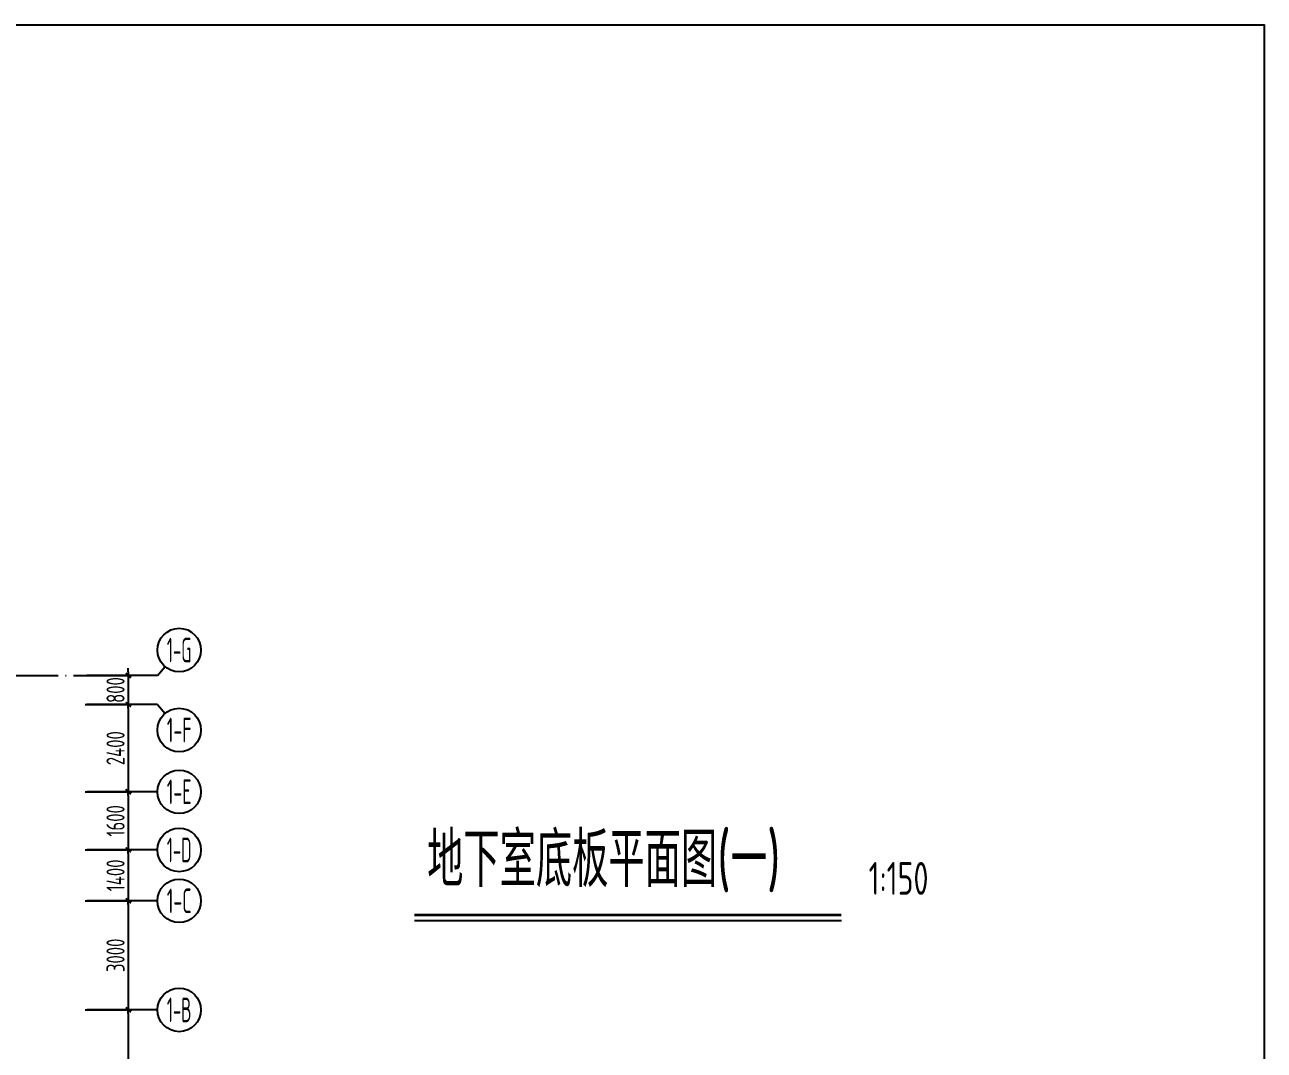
# Model space of a CAD drawing. Extents: x -57409 to 252654, y -8259 to 229119.
# Drawn here: x 218525 to 252632, y 200903 to 229119 of the extents above; entities that cross this region are included whole.
import ezdxf
from ezdxf.enums import TextEntityAlignment as Align

# ---------------------------------------------------------------- set-up
doc = ezdxf.new("R2010")
doc.units = 0
doc.header["$LTSCALE"] = 100
doc.header["$PDMODE"] = 35
doc.header["$PDSIZE"] = 200
doc.linetypes.add('DOTE', pattern=[2.42, 2, -0.2, 0.02, -0.2])
doc.layers.get('0').update_dxf_attribs({"linetype": 'CONTINUOUS'})
doc.layers.get('Defpoints').update_dxf_attribs({"linetype": 'CONTINUOUS'})
for name, color, linetype in [('B-TEXT', 3, 'CONTINUOUS'), ('dote', 253, 'DOTE'), ('Z-AXIS', 3, 'CONTINUOUS'), ('Z-TEXT', 2, 'CONTINUOUS')]:
    doc.layers.add(name, color=color, linetype=linetype)
doc.layers.add('mis', color=31, linetype='CONTINUOUS', plot=False)
doc.styles.add('_TCH_AXIS', font='tssdeng.shx', dxfattribs={"width": 0.7, "bigfont": 'tssdchn.shx'})
doc.styles.add('COMPLEX', font='tssdeng.shx', dxfattribs={"width": 0.7, "bigfont": 'tssdchn.shx'})
doc.styles.get("Standard").update_dxf_attribs({"font": 'tssdeng.shx', "width": 0.7, "bigfont": 'tssdchn.shx'})
doc.styles.add('TSSD_Dimension', font='tssdeng.shx', dxfattribs={"width": 0.7})
doc.dimstyles.new('TSSD_100_100$0', dxfattribs={"dimtxt": 300, "dimasz": 100, "dimexe": 100, "dimexo": 250, "dimgap": 100, "dimtad": 1, "dimdec": 0, "dimzin": 0, "dimdsep": 46, "dimtxsty": 'TSSD_Dimension', "dimblk": '_tsdbk', "dimblk1": '_tsdbk', "dimblk2": '_tsdbk', "dimsah": 1, "dimcen": 0, "dimdle": 100, "dimclrt": 7, "dimadec": 0, "dimazin": 0, "dimtfac": 1, "dimtdec": 0, "dimtix": 1, "dimtmove": 2, "dimatfit": 3, "dimldrblk": '_tsdbk', "dimfxl": 1, "dimtolj": 1, "dimtzin": 0, "dimarcsym": 0})

# ---------------------------------------------------------------- blocks, each defined once
blk = doc.blocks.new('_AXISO')
blk.add_circle((0, 0), 0.5)
at = {"layer": 'B-TEXT', "style": 'COMPLEX', "width": 1.450893}
blk.add_attdef('A', text='', height=0.56, dxfattribs=at).set_placement((0.249375, -0.28), (0.749375, -0.28), align=Align.FIT)
blk = doc.blocks.new('_tsdbk')
blk.add_line((-1, 0), (0, 0))
at = {"const_width": 0.5}
blk.add_lwpolyline([(-0.7, -0.7), (0.7, 0.7)], dxfattribs=at)
blk = doc.blocks.new('*D383')
at = {"layer": 'Defpoints', "color": 0}
for p in [(219967, 208013), (219938, 206413), (221372, 206413)]:
    blk.add_point(p, dxfattribs=at)
at = {"layer": 'Z-AXIS', "color": 0, "lineweight": -2}
for p, q in [((220217, 208013), (221472, 208013)), ((221372, 207913), (221372, 206513)), ((220188, 206413), (221472, 206413))]:
    blk.add_line(p, q, dxfattribs=at)
at = {"layer": 'Z-AXIS', "color": 0, "lineweight": -2, "xscale": 100, "yscale": 100, "zscale": 100}
for p, rotation in [((221372, 208013), 90), ((221372, 206413), 270)]:
    blk.add_blockref('_tsdbk', p, dxfattribs=dict(at, rotation=rotation))
at = {"layer": 'Z-AXIS', "color": 7, "insert": (221022, 207213), "char_height": 500, "attachment_point": 5, "rotation": 90, "style": 'TSSD_Dimension'}
blk.add_mtext('\\A1;1600', dxfattribs=at)
blk = doc.blocks.new('*D384')
at = {"layer": 'Defpoints', "color": 0}
for p in [(219938, 206413), (219938, 205013), (221372, 205013)]:
    blk.add_point(p, dxfattribs=at)
at = {"layer": 'Z-AXIS', "color": 0, "lineweight": -2}
for p, q in [((220188, 206413), (221472, 206413)), ((221372, 206313), (221372, 205113)), ((220188, 205013), (221472, 205013))]:
    blk.add_line(p, q, dxfattribs=at)
at = {"layer": 'Z-AXIS', "color": 0, "lineweight": -2, "xscale": 100, "yscale": 100, "zscale": 100}
for p, rotation in [((221372, 206413), 90), ((221372, 205013), 270)]:
    blk.add_blockref('_tsdbk', p, dxfattribs=dict(at, rotation=rotation))
at = {"layer": 'Z-AXIS', "color": 7, "insert": (221022, 205713), "char_height": 500, "attachment_point": 5, "rotation": 90, "style": 'TSSD_Dimension'}
blk.add_mtext('\\A1;1400', dxfattribs=at)
blk = doc.blocks.new('*D385')
at = {"layer": 'Defpoints', "color": 0}
for p in [(219938, 205013), (219938, 202013), (221372, 202013)]:
    blk.add_point(p, dxfattribs=at)
at = {"layer": 'Z-AXIS', "color": 0, "lineweight": -2}
for p, q in [((220188, 205013), (221472, 205013)), ((221372, 204913), (221372, 202113)), ((220188, 202013), (221472, 202013))]:
    blk.add_line(p, q, dxfattribs=at)
at = {"layer": 'Z-AXIS', "color": 0, "lineweight": -2, "xscale": 100, "yscale": 100, "zscale": 100}
for p, rotation in [((221372, 205013), 90), ((221372, 202013), 270)]:
    blk.add_blockref('_tsdbk', p, dxfattribs=dict(at, rotation=rotation))
at = {"layer": 'Z-AXIS', "color": 7, "insert": (221022, 203513), "char_height": 500, "attachment_point": 5, "rotation": 90, "style": 'TSSD_Dimension'}
blk.add_mtext('\\A1;3000', dxfattribs=at)
blk = doc.blocks.new('*D386')
at = {"layer": 'Defpoints', "color": 0}
for p in [(219938, 202013), (219938, 196913), (221372, 196913)]:
    blk.add_point(p, dxfattribs=at)
at = {"layer": 'Z-AXIS', "color": 0, "lineweight": -2}
for p, q in [((220188, 202013), (221472, 202013)), ((221372, 201913), (221372, 197013)), ((220188, 196913), (221472, 196913))]:
    blk.add_line(p, q, dxfattribs=at)
at = {"layer": 'Z-AXIS', "color": 0, "lineweight": -2, "xscale": 100, "yscale": 100, "zscale": 100}
for p, rotation in [((221372, 202013), 90), ((221372, 196913), 270)]:
    blk.add_blockref('_tsdbk', p, dxfattribs=dict(at, rotation=rotation))
at = {"layer": 'Z-AXIS', "color": 7, "insert": (221022, 199463), "char_height": 500, "attachment_point": 5, "rotation": 90, "style": 'TSSD_Dimension'}
blk.add_mtext('\\A1;5100', dxfattribs=at)
blk = doc.blocks.new('*D387')
at = {"layer": 'Defpoints', "color": 0}
for p in [(219967, 210413), (219938, 208013), (221372, 208013)]:
    blk.add_point(p, dxfattribs=at)
at = {"layer": 'Z-AXIS', "color": 0, "lineweight": -2}
for p, q in [((220217, 210413), (221472, 210413)), ((221372, 210313), (221372, 208113)), ((220188, 208013), (221472, 208013))]:
    blk.add_line(p, q, dxfattribs=at)
at = {"layer": 'Z-AXIS', "color": 0, "lineweight": -2, "xscale": 100, "yscale": 100, "zscale": 100}
for p, rotation in [((221372, 210413), 90), ((221372, 208013), 270)]:
    blk.add_blockref('_tsdbk', p, dxfattribs=dict(at, rotation=rotation))
at = {"layer": 'Z-AXIS', "color": 7, "insert": (221022, 209213), "char_height": 500, "attachment_point": 5, "rotation": 90, "style": 'TSSD_Dimension'}
blk.add_mtext('\\A1;2400', dxfattribs=at)
blk = doc.blocks.new('*D388')
at = {"layer": 'Defpoints', "color": 0}
for p in [(219967, 211213), (219938, 210413), (221372, 210413)]:
    blk.add_point(p, dxfattribs=at)
at = {"layer": 'Z-AXIS', "color": 0, "lineweight": -2}
for p, q in [((220217, 211213), (221472, 211213)), ((221372, 211313), (221372, 211413)), ((221372, 211213), (221372, 210413)), ((220188, 210413), (221472, 210413)), ((221372, 210313), (221372, 210213))]:
    blk.add_line(p, q, dxfattribs=at)
at = {"layer": 'Z-AXIS', "color": 0, "lineweight": -2, "xscale": 100, "yscale": 100, "zscale": 100}
for p, rotation in [((221372, 211213), 270), ((221372, 210413), 90)]:
    blk.add_blockref('_tsdbk', p, dxfattribs=dict(at, rotation=rotation))
at = {"layer": 'Z-AXIS', "color": 7, "insert": (221022, 210813), "char_height": 500, "attachment_point": 5, "rotation": 90, "style": 'TSSD_Dimension'}
blk.add_mtext('\\A1;800', dxfattribs=at)

msp = doc.modelspace()

# ---------------------------------------------------------------- linework, layer by layer
at = {"layer": 'dote', "ltscale": 10}
msp.add_line((154527.6, 211212.7), (220229.8, 211212.7), dxfattribs=at)
at = {"layer": 'mis'}
msp.add_lwpolyline([(23132, 229118.7), (252632, 229118.7), (252632, -6908), (23132, -6908)], close=True, dxfattribs=at)
at = {"layer": 'Z-AXIS'}
for p, q in [((222173.7, 211212.7), (220229.8, 211212.7)), ((222173.7, 211212.7), (222383.2, 211457.2)), ((222173.7, 210412.7), (220229.8, 210412.7)), ((222173.7, 210412.7), (222383.2, 210168.3)), ((222173.7, 208012.7), (220229.8, 208012.7)), ((222173.7, 206412.7), (220229.8, 206412.7)), ((222173.7, 205012.7), (220229.8, 205012.7)), ((222173.7, 202012.7), (220229.8, 202012.7))]:
    msp.add_line(p, q, dxfattribs=at)
at = {"layer": 'Z-TEXT', "const_width": 75}
msp.add_lwpolyline([(229248.4, 204622.3), (240996, 204622.3)], dxfattribs=at)
at = {"layer": 'Z-TEXT'}
msp.add_lwpolyline([(229249.1, 204472.3), (240996.7, 204472.3)], dxfattribs=at)

# ---------------------------------------------------------------- block references
at = {"layer": 'Z-AXIS'}
ref = msp.add_blockref('_AXISO', (222773.6, 211912.7), dxfattribs=dict(at, xscale=1199.999999999998, yscale=1200, zscale=1200, rotation=359.9996457873846))
ref.add_attrib('A', '1-G', dxfattribs={"color": 7, "height": 678.82, "rotation": 359.99965, "style": '_TCH_AXIS', "width": 0.42623}).set_placement((222434.2, 211573.3), (223113.1, 211573.3), align=Align.FIT)
ref = msp.add_blockref('_AXISO', (222773.6, 209712.7), dxfattribs=dict(at, xscale=1199.999999999998, yscale=1200, zscale=1200, rotation=359.9996457873846))
ref.add_attrib('A', '1-F', dxfattribs={"color": 7, "height": 678.82, "rotation": 359.99965, "style": '_TCH_AXIS', "width": 0.440678}).set_placement((222434.2, 209373.3), (223113.1, 209373.3), align=Align.FIT)
ref = msp.add_blockref('_AXISO', (222773.6, 208012.7), dxfattribs=dict(at, xscale=1199.999999999998, yscale=1200, zscale=1200, rotation=359.9996457873846))
ref.add_attrib('A', '1-E', dxfattribs={"color": 7, "height": 678.82, "rotation": 359.99965, "style": '_TCH_AXIS', "width": 0.440678}).set_placement((222434.2, 207673.3), (223113.1, 207673.3), align=Align.FIT)
ref = msp.add_blockref('_AXISO', (222773.6, 206412.7), dxfattribs=dict(at, xscale=1199.999999999998, yscale=1200, zscale=1200, rotation=359.9996457873846))
ref.add_attrib('A', '1-D', dxfattribs={"color": 7, "height": 678.82, "rotation": 359.99965, "style": '_TCH_AXIS', "width": 0.433333}).set_placement((222434.2, 206073.3), (223113.1, 206073.3), align=Align.FIT)
ref = msp.add_blockref('_AXISO', (222773.6, 205012.7), dxfattribs=dict(at, xscale=1199.999999999998, yscale=1200, zscale=1200, rotation=359.9996457873846))
ref.add_attrib('A', '1-C', dxfattribs={"color": 7, "height": 678.82, "rotation": 359.99965, "style": '_TCH_AXIS', "width": 0.42623}).set_placement((222434.2, 204673.3), (223113.1, 204673.3), align=Align.FIT)
ref = msp.add_blockref('_AXISO', (222773.6, 202012.7), dxfattribs=dict(at, xscale=1199.999999999998, yscale=1200, zscale=1200, rotation=359.9996457873846))
ref.add_attrib('A', '1-B', dxfattribs={"color": 7, "height": 678.82, "rotation": 359.99965, "style": '_TCH_AXIS', "width": 0.433333}).set_placement((222434.2, 201673.3), (223113.1, 201673.3), align=Align.FIT)

# ---------------------------------------------------------------- texts
at = {"layer": 'Z-TEXT', "width": 0.7}
for s, height, p in [('地下室底板平面图(一)', 1500, (229597.6, 204946.1)), ('1:150', 900, (241746, 204910.5))]:
    msp.add_text(s, height=height, dxfattribs=at).set_placement(p, align=Align.BOTTOM_LEFT)

# ---------------------------------------------------------------- dimensions: what is measured, and where the dimension line sits
at = {"layer": 'Z-AXIS'}
for base, p1, p2, picture, middle in [((221372.1, 210412.7), (219967.1, 211212.7), (219938.2, 210412.7), '*D388', (221022.1, 210812.7)), ((221372.1, 208012.7), (219967.1, 210412.7), (219938.2, 208012.7), '*D387', (221022.1, 209212.7)), ((221372.1, 206412.7), (219967.1, 208012.7), (219938.2, 206412.7), '*D383', (221022.1, 207212.7)), ((221372.1, 205012.7), (219938.2, 206412.7), (219938.2, 205012.7), '*D384', (221022.1, 205712.7)), ((221372.1, 202012.7), (219938.2, 205012.7), (219938.2, 202012.7), '*D385', (221022.1, 203512.7)), ((221372.1, 196912.7), (219938.2, 202012.7), (219938.2, 196912.7), '*D386', (221022.1, 199462.7))]:
    dim = msp.add_linear_dim(base=base, p1=p1, p2=p2, angle=90, dimstyle='TSSD_100_100$0', override={"dimtxt": 500}, dxfattribs=at)
    dim.commit()
    dim.dimension.update_dxf_attribs({"geometry": picture, "text_midpoint": middle})

doc.saveas('drawing.dxf')
